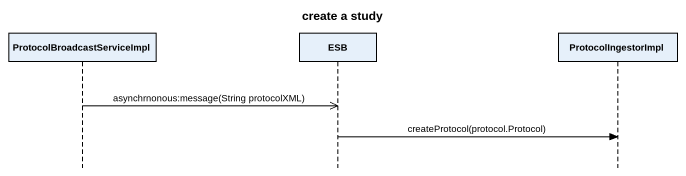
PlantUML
@startuml
title create a study
hide footbox
participant ProtocolBroadcastServiceImpl
participant ESB
participant ProtocolIngestorImpl

ProtocolBroadcastServiceImpl ->> ESB : asynchrnonous:message(String protocolXML)
ESB -> ProtocolIngestorImpl : createProtocol(protocol.Protocol)
@enduml
